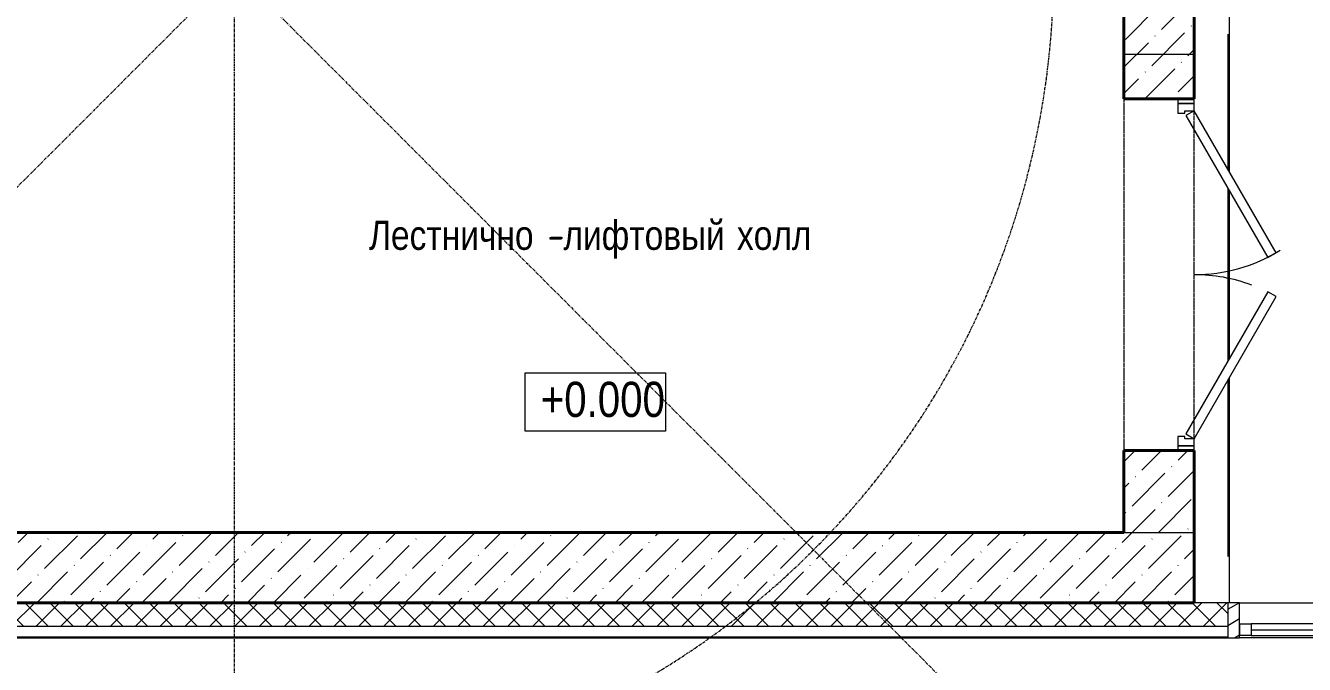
# Model space of a CAD drawing. Header units: millimetres. Extents: x 223 to 163467, y -12002 to 99672.
# Drawn here: x 85722 to 91184, y 16134 to 18861 of the extents above; entities that cross this region are included whole.
import ezdxf

# ---------------------------------------------------------------- set-up
doc = ezdxf.new("R2010")
doc.units = ezdxf.units.MM
doc.linetypes.add('ADSK_Линия сетки', pattern=[21, 12, -3, 3, -3])
doc.linetypes.add('Сверху_2_', pattern=[3.96875, 2.38125, -1.5875])
for name, color, linetype, lineweight in [('A-AREA', 7, 'Continuous', 9), ('A-AREA-IDEN', 7, 'Continuous', 9), ('A-DETL-GENF', 7, 'Continuous', 9), ('A-DOOR', 7, 'Continuous', 9), ('A-GLAZ', 7, 'Continuous', 9), ('A-GLAZ-CWMG', 7, 'Continuous', 9), ('A-WALL', 7, 'Continuous', 9), ('A-WALL-PATT', 7, 'Continuous', 18), ('G-ANNO-DIMS', 7, 'Continuous', 9), ('I-WALL', 7, 'Continuous', 9), ('S-GRID', 7, 'Continuous', 9)]:
    doc.layers.add(name, color=color, linetype=linetype, lineweight=lineweight)
doc.styles.add('GOST Common_I_1', font='ARIALN.TTF', dxfattribs={"height": 125})
doc.styles.add('GOST Common_I_3', font='ARIALN.TTF', dxfattribs={"height": 150})
pattern_1 = [(45, (0, 0), (42.0948, 154.348), [198.437, -39.687, 1.676, -38.011])]

# ---------------------------------------------------------------- blocks, each defined once
blk = doc.blocks.new('Дверь-Проем - 2200_h_х1500-2633506-1 этаж')
at = {"layer": 'A-DETL-GENF', "linetype": 'Сверху_2_', "lineweight": 20}
for p, q in [((741.8, 150), (-758.2, 150)), ((-758.2, -150), (741.8, -150))]:
    blk.add_line(p, q, dxfattribs=at)
at = {"layer": 'A-DETL-GENF', "lineweight": 40}
for p, q in [((-758.2, 150), (-758.2, -150)), ((741.8, -150), (741.8, 150))]:
    blk.add_line(p, q, dxfattribs=at)
blk = doc.blocks.new('КДП Вышка - КР_rvt-1-1 этаж')
at = {"layer": 'A-WALL-PATT', "lineweight": 20}
h = blk.add_hatch(dxfattribs=at)
h.set_pattern_fill('FP_1', color=256, style=0, pattern_type=2)
h.set_pattern_definition(pattern_1)
h.paths.add_polyline_path([(4619.5, -2277.6), (4919.5, -2277.6), (4919.5, -1927.6), (4619.5, -1927.6)], flags=0)
h.paths.add_polyline_path([(4619.5, -427.6), (4919.5, -427.6), (4919.5, 719.6), (4619.5, 719.6)], flags=0)
h = blk.add_hatch(dxfattribs=at)
h.set_pattern_fill('FP_1', color=256, style=0, pattern_type=2)
h.set_pattern_definition(pattern_1)
h.paths.add_polyline_path([(4919.5, -2577.6), (4919.5, -2277.6), (-1680.5, -2277.6), (-1680.5, -2577.6), (4747.3, -2577.6)], flags=0)
at = {"layer": 'I-WALL', "lineweight": 40}
for p, q in [((4619.5, 719.6), (4619.5, -427.6)), ((4919.5, -427.6), (4919.5, 719.6)), ((4619.5, -1927.6), (4619.5, -2277.6)), ((4919.5, -2277.6), (4919.5, -1927.6)), ((4619.5, -2277.6), (-1680.5, -2277.6)), ((4919.5, -2577.6), (4919.5, -2277.6)), ((-1680.5, -2577.6), (4919.5, -2577.6))]:
    blk.add_line(p, q, dxfattribs=at)
at = {"lineweight": 20, "rotation": 90.00000000000007}
blk.add_blockref('Дверь-Проем - 2200_h_х1500-2633506-1 этаж', (4769.5, -1169.4), dxfattribs=at)
blk = doc.blocks.new('M_Тент витража777 - M_Тент витража одинарное справо-2678805-1 этаж')
at = {"layer": 'A-GLAZ', "lineweight": 15}
for p, q in [((-525, -20), (-525, 30)), ((-525, 30), (-475, 30)), ((-525, 30), (-525, -20)), ((-475, 30), (-475, -20)), ((-475, 4.6), (475, 4.6)), ((475, 30), (475, -20)), ((525, 30), (475, 30)), ((525, -20), (525, 30)), ((525, -20), (525, 30)), ((-475, -20), (-525, -20)), ((475, -20), (525, -20))]:
    blk.add_line(p, q, dxfattribs=at)
at = {"layer": 'A-GLAZ'}
for p, q in [((475, 30), (-475, 30)), ((-475, -20), (475, -20))]:
    blk.add_line(p, q, dxfattribs=at)
blk = doc.blocks.new('Прямоугольный импост - 50 x 150мм-2243405-1 этаж')
at = {"layer": 'A-GLAZ-CWMG'}
h = blk.add_hatch(dxfattribs=at)
h.set_pattern_fill('FP_10', color=256, style=0, pattern_type=2)
h.set_pattern_definition([(210, (5063.89, -2697.63), (30, -51.9615), [])])
h.paths.add_polyline_path([(-50, 30), (-50, -120), (0, -120), (0, 30)], flags=0)
at = {"layer": 'A-GLAZ-CWMG', "lineweight": 18}
for p, q in [((-50, 30), (-50, -120)), ((0, 30), (-50, 30)), ((0, -120), (0, 30)), ((-50, -120), (0, -120))]:
    blk.add_line(p, q, dxfattribs=at)
blk = doc.blocks.new('Прямоугольный импост - 50 x 150мм-2243394-1 этаж')
at = {"layer": 'A-GLAZ-CWMG'}
for p, q in [((5113.9, -2577.6), (6163.9, -2577.6)), ((6163.9, -2727.6), (5113.9, -2727.6))]:
    blk.add_line(p, q, dxfattribs=at)
blk = doc.blocks.new('1709 КДП АПК АР_rvt-1-1 этаж')
at = {"layer": 'A-AREA'}
for p, q in [((5069.5, 222.3), (5069.5, -737.4)), ((5065.5, -730.5), (5065.5, -151.2)), ((5065.5, -1544.7), (5065.5, -810.5)), ((5069.5, -817.4), (5069.5, -1537.8)), ((5065.5, -2381.2), (5065.5, -1624.7)), ((5069.5, -1617.8), (5069.5, -2577.6))]:
    blk.add_line(p, q, dxfattribs=at)
at = {"lineweight": 9, "rotation": 180}
blk.add_blockref('Прямоугольный импост - 50 x 150мм-2243405-1 этаж', (5063.9, -2697.6), dxfattribs=at)
at = {"lineweight": 9}
for name, p in [('Прямоугольный импост - 50 x 150мм-2243394-1 этаж', (0, 0)), ('M_Тент витража777 - M_Тент витража одинарное справо-2678805-1 этаж', (5638.9, -2697.6))]:
    blk.add_blockref(name, p, dxfattribs=at)
blk = doc.blocks.new('AC-Дверь-ДвупольнаяГОСТ6629-88 - ДСН ДН 2070-1460 М2-970759-1 этаж')
at = {"layer": 'A-DETL-GENF', "lineweight": 18}
for p, q in [((-93.8, 500), (-700, 150)), ((-73.8, 465.4), (-93.8, 500)), ((93.8, 500), (73.8, 465.4)), ((700, 150), (93.8, 500)), ((-680, 115.4), (-73.8, 465.4)), ((73.8, 465.4), (680, 115.4)), ((-730, 150), (-750, 150)), ((-750, 150), (-750, 80)), ((-700, 150), (-730, 150)), ((-730, 150), (-730, 80)), ((-730, 80), (-730, 150)), ((-700, 110), (-700, 150)), ((-700, 150), (-680, 115.4)), ((-690, 110), (-700, 110)), ((-690, 80), (-690, 110)), ((680, 115.4), (700, 150)), ((700, 110), (690, 110)), ((690, 110), (690, 80)), ((730, 150), (700, 150)), ((700, 150), (700, 110)), ((730, 80), (730, 150)), ((750, 150), (730, 150)), ((730, 150), (730, 80)), ((750, 80), (750, 150)), ((-750, 80), (-730, 80)), ((-730, 80), (-690, 80)), ((690, 80), (730, 80)), ((730, 80), (750, 80))]:
    blk.add_line(p, q, dxfattribs=at)
at = {"layer": 'A-DOOR'}
for centre, start, end in [((-700, 150), 0, 31.6479), ((700, 150), 159.4337, 180)]:
    blk.add_arc(centre, 700, start, end, dxfattribs=at)
blk = doc.blocks.new('Высотные отметки - 12х5-516923-1 этаж')
at = {"layer": 'G-ANNO-DIMS'}
for p, q in [((-6, 0), (-6, 5)), ((-6, 5), (6, 5)), ((6, 5), (6, 0)), ((6, 0), (-6, 0))]:
    blk.add_line(p, q, dxfattribs=at)
blk = doc.blocks.new('оси')
at = {"layer": 'S-GRID', "linetype": 'ADSK_Линия сетки'}
for q in [(80436.2, 12921.1), (86612.7, 8288.8), (92851.2, 12859.1)]:
    blk.add_line((86612.7, 19097.7), q, dxfattribs=at)
for radius, start, end in [(6000, 192.09621, 182.95219), (3500, 177.3315, 161.4375)]:
    blk.add_arc((86612.7, 19097.7), radius, start, end, dxfattribs=at)

msp = doc.modelspace()

# ---------------------------------------------------------------- hatches: boundary and pattern name
at = {"layer": 'A-WALL-PATT', "lineweight": 15}
h = msp.add_hatch(dxfattribs=at)
h.set_pattern_fill('FP_12', color=256, style=0, pattern_type=2)
h.set_pattern_definition([(45, (85793.174, 18975.266), (-53.033, 53.033), []), (135, (85793.174, 18975.266), (-53.033, -53.033), [])])
h.paths.add_polyline_path([(90857.7, 16297.7), (90857.7, 16397.7), (84112.7, 16397.7), (84112.7, 16297.7), (90540.5, 16297.7)], flags=0)

# ---------------------------------------------------------------- linework, layer by layer
at = {"layer": 'A-WALL', "lineweight": 15}
for p, q in [((90712.7, 18737.7), (90412.7, 18737.7)), ((90412.7, 18737.7), (90412.7, 18547.7)), ((90712.7, 18547.7), (90712.7, 18737.7)), ((90412.7, 17047.7), (90412.7, 16697.7)), ((90712.7, 16697.7), (90712.7, 17047.7)), ((90412.7, 16697.7), (90712.7, 16697.7)), ((84112.7, 16297.7), (90857.7, 16297.7)), ((84112.7, 16251.7), (90857.7, 16251.7))]:
    msp.add_line(p, q, dxfattribs=at)
at = {"layer": 'I-WALL', "lineweight": 15}
for p, q in [((90857.7, 16397.7), (84112.7, 16397.7)), ((90857.7, 16247.7), (90857.7, 16397.7)), ((84112.7, 16247.7), (90857.7, 16247.7))]:
    msp.add_line(p, q, dxfattribs=at)

# ---------------------------------------------------------------- block references
at = {"lineweight": 15}
for name in ['1709 КДП АПК АР_rvt-1-1 этаж', 'КДП Вышка - КР_rvt-1-1 этаж']:
    msp.add_blockref(name, (85793.2, 18975.3), dxfattribs=at)
at = {"layer": 'A-DOOR', "lineweight": 15, "rotation": 270.0000000000001}
msp.add_blockref('AC-Дверь-ДвупольнаяГОСТ6629-88 - ДСН ДН 2070-1460 М2-970759-1 этаж', (90562.7, 17797.7), dxfattribs=at)
at = {"layer": 'G-ANNO-DIMS', "lineweight": 15, "xscale": 49.99999999999998, "yscale": 49.99999999999998, "zscale": 49.99999999999998}
msp.add_blockref('Высотные отметки - 12х5-516923-1 этаж', (88155.4, 17129.4), dxfattribs=at)

# ---------------------------------------------------------------- texts
at = {"layer": 'A-AREA-IDEN', "lineweight": 15, "char_height": 125, "attachment_point": 1, "style": 'GOST Common_I_1'}
for s, insert, width in [('Лестнично', (87188.7, 18028.7), 909.114), ('лифтовый', (88019.2, 18028.7), 851.392), ('холл', (88760.3, 18028.7), 389.62), ('\\fGOST Common|b0|i1|c204|p34|;\\W.9;-', (87938.8, 18028.7), 97.405)]:
    msp.add_mtext(s, dxfattribs=dict(at, insert=insert, width=width))
at = {"layer": 'G-ANNO-DIMS', "lineweight": 15, "insert": (87922.3, 17340.5), "char_height": 150, "width": 559.338, "attachment_point": 1, "line_spacing_factor": 1.022761, "style": 'GOST Common_I_3'}
msp.add_mtext('+0.000', dxfattribs=at)

# ---------------------------------------------------------------- next in the draw order: block references
at = {"lineweight": 15}
msp.add_blockref('оси', (0, 0), dxfattribs=at)

doc.saveas('drawing.dxf')
